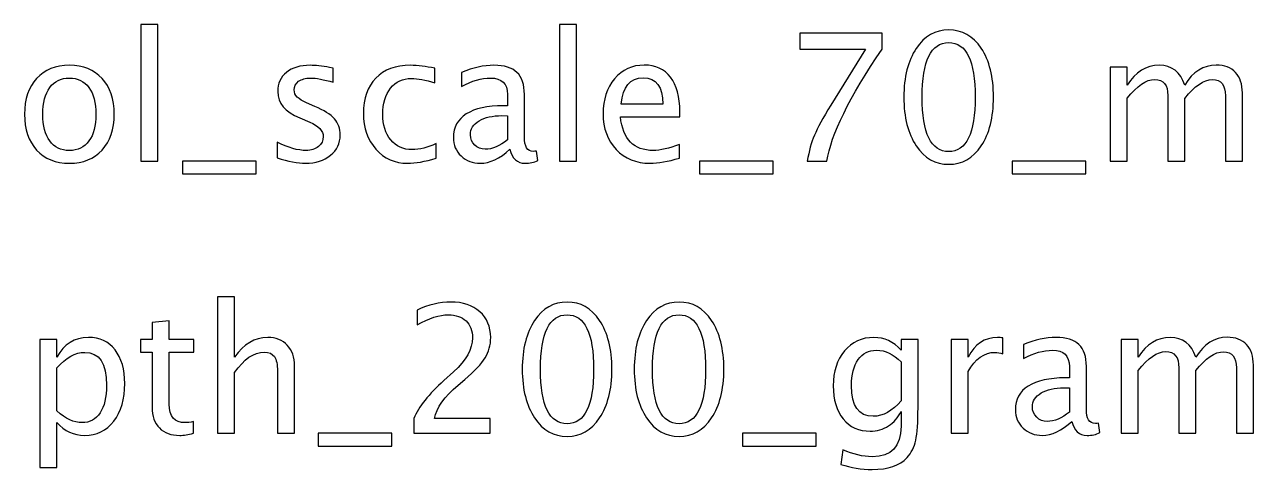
# Model space of a CAD drawing. Header units: centimetres. Extents: x -40.8 to 37.3, y -24.7 to 43.3.
# Drawn here: x -36.3 to -30.43, y 29.7 to 31.82 of the extents above; entities that cross this region are included whole.
import ezdxf

# ---------------------------------------------------------------- set-up
doc = ezdxf.new("R2010")
doc.units = ezdxf.units.CM
doc.header["$MEASUREMENT"] = 0
doc.layers.add('Layer 1', color=7, linetype='Continuous')

msp = doc.modelspace()

# ---------------------------------------------------------------- linework, layer by layer
at = {"layer": 'Layer 1'}
for points, knots in [([(-35.74711, 31.17044), (-35.74711, 31.17044), (-35.74711, 31.82322), (-35.74711, 31.82322), (-35.74711, 31.82322), (-35.74711, 31.82322), (-35.66583, 31.82322), (-35.66583, 31.82322), (-35.66583, 31.82322), (-35.66583, 31.82322), (-35.66583, 31.17044), (-35.66583, 31.17044), (-35.66583, 31.17044), (-35.66583, 31.17044), (-35.74711, 31.17044), (-35.74711, 31.17044)], [0, 0, 0, 0, 0.2, 0.2, 0.2, 0.2, 0.4, 0.4, 0.4, 0.4, 0.6, 0.6, 0.6, 0.6, 1, 1, 1, 1]), ([(-33.74628, 31.17044), (-33.74628, 31.17044), (-33.74628, 31.82322), (-33.74628, 31.82322), (-33.74628, 31.82322), (-33.74628, 31.82322), (-33.665, 31.82322), (-33.665, 31.82322), (-33.665, 31.82322), (-33.665, 31.82322), (-33.665, 31.17044), (-33.665, 31.17044), (-33.665, 31.17044), (-33.665, 31.17044), (-33.74628, 31.17044), (-33.74628, 31.17044)], [0, 0, 0, 0, 0.2, 0.2, 0.2, 0.2, 0.4, 0.4, 0.4, 0.4, 0.6, 0.6, 0.6, 0.6, 1, 1, 1, 1]), ([(-31.88486, 31.1552), (-31.94907, 31.1552), (-32.00086, 31.18469), (-32.04009, 31.24354), (-32.04009, 31.24354), (-32.07946, 31.30238), (-32.09907, 31.37999), (-32.09907, 31.47651), (-32.09907, 31.47651), (-32.09907, 31.57303), (-32.07946, 31.65064), (-32.04009, 31.70949), (-32.04009, 31.70949), (-32.00086, 31.76833), (-31.94907, 31.79782), (-31.88486, 31.79782), (-31.88486, 31.79782), (-31.82037, 31.79782), (-31.76859, 31.76847), (-31.72936, 31.70977), (-31.72936, 31.70977), (-31.69027, 31.65107), (-31.67065, 31.57331), (-31.67065, 31.47651), (-31.67065, 31.47651), (-31.67065, 31.37999), (-31.69027, 31.30238), (-31.72936, 31.24354), (-31.72936, 31.24354), (-31.76859, 31.18469), (-31.82037, 31.1552), (-31.88486, 31.1552)], [0, 0, 0, 0, 0.1111111, 0.1111111, 0.1111111, 0.1111111, 0.2222222, 0.2222222, 0.2222222, 0.2222222, 0.3333333, 0.3333333, 0.3333333, 0.3333333, 0.4444444, 0.4444444, 0.4444444, 0.4444444, 0.5555556, 0.5555556, 0.5555556, 0.5555556, 0.6666667, 0.6666667, 0.6666667, 0.6666667, 0.7777778, 0.7777778, 0.7777778, 0.7777778, 1, 1, 1, 1]), ([(-32.56079, 31.17044), (-32.55289, 31.21814), (-32.54146, 31.25948), (-32.52678, 31.29419), (-32.52678, 31.29419), (-32.51211, 31.32891), (-32.486, 31.37675), (-32.44875, 31.43742), (-32.44875, 31.43742), (-32.44875, 31.43742), (-32.28224, 31.70638), (-32.28224, 31.70638), (-32.28224, 31.70638), (-32.28224, 31.70638), (-32.59635, 31.70638), (-32.59635, 31.70638), (-32.59635, 31.70638), (-32.59635, 31.70638), (-32.59635, 31.78258), (-32.59635, 31.78258), (-32.59635, 31.78258), (-32.59635, 31.78258), (-32.20349, 31.78258), (-32.20349, 31.78258), (-32.20349, 31.78258), (-32.20349, 31.78258), (-32.20349, 31.70638), (-32.20349, 31.70638), (-32.20349, 31.70638), (-32.36027, 31.47496), (-32.44804, 31.29631), (-32.46681, 31.17044), (-32.46681, 31.17044), (-32.46681, 31.17044), (-32.56079, 31.17044), (-32.56079, 31.17044)], [0, 0, 0, 0, 0.1, 0.1, 0.1, 0.1, 0.2, 0.2, 0.2, 0.2, 0.3, 0.3, 0.3, 0.3, 0.4, 0.4, 0.4, 0.4, 0.5, 0.5, 0.5, 0.5, 0.6, 0.6, 0.6, 0.6, 0.7, 0.7, 0.7, 0.7, 0.8, 0.8, 0.8, 0.8, 1, 1, 1, 1]), ([(-31.885, 31.21616), (-31.8002, 31.21616), (-31.75786, 31.30294), (-31.75786, 31.47651), (-31.75786, 31.47651), (-31.75786, 31.65008), (-31.8002, 31.73686), (-31.885, 31.73686), (-31.885, 31.73686), (-31.96953, 31.73686), (-32.01186, 31.65008), (-32.01186, 31.47651), (-32.01186, 31.47651), (-32.01186, 31.30294), (-31.96953, 31.21616), (-31.885, 31.21616)], [0, 0, 0, 0, 0.2, 0.2, 0.2, 0.2, 0.4, 0.4, 0.4, 0.4, 0.6, 0.6, 0.6, 0.6, 1, 1, 1, 1]), ([(-36.0886, 31.16028), (-36.1545, 31.16028), (-36.20671, 31.18131), (-36.2451, 31.22336), (-36.2451, 31.22336), (-36.28362, 31.26541), (-36.30281, 31.32256), (-36.30281, 31.39467), (-36.30281, 31.39467), (-36.30281, 31.46663), (-36.28362, 31.52364), (-36.2451, 31.56555), (-36.2451, 31.56555), (-36.20671, 31.60746), (-36.1545, 31.62849), (-36.0886, 31.62849), (-36.0886, 31.62849), (-36.0227, 31.62849), (-35.97049, 31.60746), (-35.93211, 31.56555), (-35.93211, 31.56555), (-35.89359, 31.52364), (-35.87439, 31.46663), (-35.87439, 31.39467), (-35.87439, 31.39467), (-35.87439, 31.32256), (-35.89359, 31.26541), (-35.93211, 31.22336), (-35.93211, 31.22336), (-35.97049, 31.18131), (-36.0227, 31.16028), (-36.0886, 31.16028)], [0, 0, 0, 0, 0.1111111, 0.1111111, 0.1111111, 0.1111111, 0.2222222, 0.2222222, 0.2222222, 0.2222222, 0.3333333, 0.3333333, 0.3333333, 0.3333333, 0.4444444, 0.4444444, 0.4444444, 0.4444444, 0.5555556, 0.5555556, 0.5555556, 0.5555556, 0.6666667, 0.6666667, 0.6666667, 0.6666667, 0.7777778, 0.7777778, 0.7777778, 0.7777778, 1, 1, 1, 1]), ([(-35.09517, 31.18653), (-35.09517, 31.18653), (-35.09517, 31.26103), (-35.09517, 31.26103), (-35.09517, 31.26103), (-35.04197, 31.2345), (-34.99582, 31.22124), (-34.95645, 31.22124), (-34.95645, 31.22124), (-34.93303, 31.22124), (-34.91356, 31.22759), (-34.89817, 31.24029), (-34.89817, 31.24029), (-34.88279, 31.25285), (-34.87503, 31.26865), (-34.87503, 31.2877), (-34.87503, 31.2877), (-34.87503, 31.3155), (-34.89662, 31.3385), (-34.9398, 31.35671), (-34.9398, 31.35671), (-34.9398, 31.35671), (-34.98736, 31.37689), (-34.98736, 31.37689), (-34.98736, 31.37689), (-35.05749, 31.40596), (-35.09263, 31.44801), (-35.09263, 31.50262), (-35.09263, 31.50262), (-35.09263, 31.5417), (-35.0788, 31.57247), (-35.05114, 31.5949), (-35.05114, 31.5949), (-35.02348, 31.61734), (-34.98552, 31.62849), (-34.9374, 31.62849), (-34.9374, 31.62849), (-34.91243, 31.62849), (-34.88138, 31.6251), (-34.84455, 31.61819), (-34.84455, 31.61819), (-34.84455, 31.61819), (-34.82762, 31.61494), (-34.82762, 31.61494), (-34.82762, 31.61494), (-34.82762, 31.61494), (-34.82762, 31.54721), (-34.82762, 31.54721), (-34.82762, 31.54721), (-34.87292, 31.56075), (-34.90904, 31.56753), (-34.93599, 31.56753), (-34.93599, 31.56753), (-34.9597, 31.56753), (-34.97847, 31.56231), (-34.99272, 31.55201), (-34.99272, 31.55201), (-35.00683, 31.5417), (-35.01389, 31.52788), (-35.01389, 31.51052), (-35.01389, 31.51052), (-35.01389, 31.48611), (-34.99413, 31.46536), (-34.95448, 31.44857), (-34.95448, 31.44857), (-34.95448, 31.44857), (-34.91539, 31.43206), (-34.91539, 31.43206), (-34.91539, 31.43206), (-34.87108, 31.41343), (-34.83975, 31.39368), (-34.82141, 31.37294), (-34.82141, 31.37294), (-34.80292, 31.35219), (-34.79375, 31.32623), (-34.79375, 31.29518), (-34.79375, 31.29518), (-34.79375, 31.25581), (-34.80927, 31.2235), (-34.84046, 31.19824), (-34.84046, 31.19824), (-34.8715, 31.17298), (-34.9113, 31.16028), (-34.9597, 31.16028), (-34.9597, 31.16028), (-34.99695, 31.16028), (-35.04197, 31.16903), (-35.09517, 31.18653)], [0, 0, 0, 0, 0.0434783, 0.0434783, 0.0434783, 0.0434783, 0.0869565, 0.0869565, 0.0869565, 0.0869565, 0.1304348, 0.1304348, 0.1304348, 0.1304348, 0.173913, 0.173913, 0.173913, 0.173913, 0.2173913, 0.2173913, 0.2173913, 0.2173913, 0.2608696, 0.2608696, 0.2608696, 0.2608696, 0.3043478, 0.3043478, 0.3043478, 0.3043478, 0.3478261, 0.3478261, 0.3478261, 0.3478261, 0.3913043, 0.3913043, 0.3913043, 0.3913043, 0.4347826, 0.4347826, 0.4347826, 0.4347826, 0.4782609, 0.4782609, 0.4782609, 0.4782609, 0.5217391, 0.5217391, 0.5217391, 0.5217391, 0.5652174, 0.5652174, 0.5652174, 0.5652174, 0.6086957, 0.6086957, 0.6086957, 0.6086957, 0.6521739, 0.6521739, 0.6521739, 0.6521739, 0.6956522, 0.6956522, 0.6956522, 0.6956522, 0.7391304, 0.7391304, 0.7391304, 0.7391304, 0.7826087, 0.7826087, 0.7826087, 0.7826087, 0.826087, 0.826087, 0.826087, 0.826087, 0.8695652, 0.8695652, 0.8695652, 0.8695652, 0.9130435, 0.9130435, 0.9130435, 0.9130435, 1, 1, 1, 1]), ([(-34.33585, 31.18399), (-34.38848, 31.16818), (-34.43392, 31.16028), (-34.47216, 31.16028), (-34.47216, 31.16028), (-34.53284, 31.16028), (-34.58307, 31.18272), (-34.62301, 31.22745), (-34.62301, 31.22745), (-34.66294, 31.27232), (-34.68298, 31.32891), (-34.68298, 31.39707), (-34.68298, 31.39707), (-34.68298, 31.46988), (-34.66322, 31.52675), (-34.62371, 31.56739), (-34.62371, 31.56739), (-34.5842, 31.60817), (-34.52903, 31.62849), (-34.45819, 31.62849), (-34.45819, 31.62849), (-34.42333, 31.62849), (-34.38411, 31.62369), (-34.34093, 31.6141), (-34.34093, 31.6141), (-34.34093, 31.6141), (-34.34093, 31.54551), (-34.34093, 31.54551), (-34.34093, 31.54551), (-34.38679, 31.55906), (-34.42418, 31.56583), (-34.45297, 31.56583), (-34.45297, 31.56583), (-34.49474, 31.56583), (-34.52818, 31.55017), (-34.55316, 31.51899), (-34.55316, 31.51899), (-34.57813, 31.4878), (-34.59069, 31.44617), (-34.59069, 31.39424), (-34.59069, 31.39424), (-34.59069, 31.34387), (-34.57771, 31.30323), (-34.55189, 31.27204), (-34.55189, 31.27204), (-34.52606, 31.241), (-34.49234, 31.22547), (-34.45043, 31.22547), (-34.45043, 31.22547), (-34.41332, 31.22547), (-34.37522, 31.23507), (-34.33585, 31.25426), (-34.33585, 31.25426), (-34.33585, 31.25426), (-34.33585, 31.18399), (-34.33585, 31.18399)], [0, 0, 0, 0, 0.0666667, 0.0666667, 0.0666667, 0.0666667, 0.1333333, 0.1333333, 0.1333333, 0.1333333, 0.2, 0.2, 0.2, 0.2, 0.2666667, 0.2666667, 0.2666667, 0.2666667, 0.3333333, 0.3333333, 0.3333333, 0.3333333, 0.4, 0.4, 0.4, 0.4, 0.4666667, 0.4666667, 0.4666667, 0.4666667, 0.5333333, 0.5333333, 0.5333333, 0.5333333, 0.6, 0.6, 0.6, 0.6, 0.6666667, 0.6666667, 0.6666667, 0.6666667, 0.7333333, 0.7333333, 0.7333333, 0.7333333, 0.8, 0.8, 0.8, 0.8, 0.8666667, 0.8666667, 0.8666667, 0.8666667, 1, 1, 1, 1]), ([(-33.9825, 31.22759), (-34.03132, 31.18272), (-34.07831, 31.16028), (-34.12347, 31.16028), (-34.12347, 31.16028), (-34.16058, 31.16028), (-34.19148, 31.17185), (-34.2159, 31.19513), (-34.2159, 31.19513), (-34.24045, 31.21842), (-34.25273, 31.24777), (-34.25273, 31.28319), (-34.25273, 31.28319), (-34.25273, 31.33215), (-34.23212, 31.36983), (-34.19092, 31.39608), (-34.19092, 31.39608), (-34.14971, 31.42232), (-34.09059, 31.43545), (-34.01354, 31.43545), (-34.01354, 31.43545), (-34.01354, 31.43545), (-33.99449, 31.43545), (-33.99449, 31.43545), (-33.99449, 31.43545), (-33.99449, 31.43545), (-33.99449, 31.48949), (-33.99449, 31.48949), (-33.99449, 31.48949), (-33.99449, 31.54156), (-34.02159, 31.56753), (-34.07591, 31.56753), (-34.07591, 31.56753), (-34.11796, 31.56753), (-34.16397, 31.55426), (-34.21378, 31.52773), (-34.21378, 31.52773), (-34.21378, 31.52773), (-34.21378, 31.59462), (-34.21378, 31.59462), (-34.21378, 31.59462), (-34.15903, 31.6172), (-34.10738, 31.62849), (-34.05898, 31.62849), (-34.05898, 31.62849), (-34.00917, 31.62849), (-33.97234, 31.6172), (-33.94877, 31.59448), (-33.94877, 31.59448), (-33.92507, 31.57176), (-33.91321, 31.53677), (-33.91321, 31.48949), (-33.91321, 31.48949), (-33.91321, 31.48949), (-33.91321, 31.28672), (-33.91321, 31.28672), (-33.91321, 31.28672), (-33.91321, 31.24029), (-33.89896, 31.21701), (-33.87031, 31.21701), (-33.87031, 31.21701), (-33.86679, 31.21701), (-33.86156, 31.21757), (-33.85465, 31.2187), (-33.85465, 31.2187), (-33.85465, 31.2187), (-33.84886, 31.17354), (-33.84886, 31.17354), (-33.84886, 31.17354), (-33.86735, 31.16465), (-33.88767, 31.16028), (-33.90997, 31.16028), (-33.90997, 31.16028), (-33.94793, 31.16028), (-33.97206, 31.18272), (-33.9825, 31.22759)], [0, 0, 0, 0, 0.05, 0.05, 0.05, 0.05, 0.1, 0.1, 0.1, 0.1, 0.15, 0.15, 0.15, 0.15, 0.2, 0.2, 0.2, 0.2, 0.25, 0.25, 0.25, 0.25, 0.3, 0.3, 0.3, 0.3, 0.35, 0.35, 0.35, 0.35, 0.4, 0.4, 0.4, 0.4, 0.45, 0.45, 0.45, 0.45, 0.5, 0.5, 0.5, 0.5, 0.55, 0.55, 0.55, 0.55, 0.6, 0.6, 0.6, 0.6, 0.65, 0.65, 0.65, 0.65, 0.7, 0.7, 0.7, 0.7, 0.75, 0.75, 0.75, 0.75, 0.8, 0.8, 0.8, 0.8, 0.85, 0.85, 0.85, 0.85, 0.9, 0.9, 0.9, 0.9, 1, 1, 1, 1]), ([(-33.17224, 31.18483), (-33.22685, 31.16846), (-33.27355, 31.16028), (-33.3125, 31.16028), (-33.3125, 31.16028), (-33.37896, 31.16028), (-33.43301, 31.18229), (-33.47464, 31.22618), (-33.47464, 31.22618), (-33.51627, 31.27006), (-33.53715, 31.32693), (-33.53715, 31.39692), (-33.53715, 31.39692), (-33.53715, 31.4648), (-33.51881, 31.52054), (-33.48198, 31.56414), (-33.48198, 31.56414), (-33.44515, 31.6076), (-33.39801, 31.62934), (-33.34058, 31.62934), (-33.34058, 31.62934), (-33.28625, 31.62934), (-33.2442, 31.61), (-33.21457, 31.57134), (-33.21457, 31.57134), (-33.18494, 31.53267), (-33.17012, 31.47792), (-33.17012, 31.40694), (-33.17012, 31.40694), (-33.17012, 31.40694), (-33.17054, 31.38211), (-33.17054, 31.38211), (-33.17054, 31.38211), (-33.17054, 31.38211), (-33.45418, 31.38211), (-33.45418, 31.38211), (-33.45418, 31.38211), (-33.44232, 31.27486), (-33.38997, 31.22124), (-33.29726, 31.22124), (-33.29726, 31.22124), (-33.26325, 31.22124), (-33.22162, 31.23084), (-33.17224, 31.25003), (-33.17224, 31.25003), (-33.17224, 31.25003), (-33.17224, 31.18483), (-33.17224, 31.18483)], [0, 0, 0, 0, 0.0769231, 0.0769231, 0.0769231, 0.0769231, 0.1538462, 0.1538462, 0.1538462, 0.1538462, 0.2307692, 0.2307692, 0.2307692, 0.2307692, 0.3076923, 0.3076923, 0.3076923, 0.3076923, 0.3846154, 0.3846154, 0.3846154, 0.3846154, 0.4615385, 0.4615385, 0.4615385, 0.4615385, 0.5384615, 0.5384615, 0.5384615, 0.5384615, 0.6153846, 0.6153846, 0.6153846, 0.6153846, 0.6923077, 0.6923077, 0.6923077, 0.6923077, 0.7692308, 0.7692308, 0.7692308, 0.7692308, 0.8461538, 0.8461538, 0.8461538, 0.8461538, 1, 1, 1, 1]), ([(-31.11241, 31.17044), (-31.11241, 31.17044), (-31.11241, 31.61918), (-31.11241, 31.61918), (-31.11241, 31.61918), (-31.11241, 31.61918), (-31.03113, 31.61918), (-31.03113, 31.61918), (-31.03113, 31.61918), (-31.03113, 31.61918), (-31.03113, 31.53437), (-31.03113, 31.53437), (-31.03113, 31.53437), (-30.99148, 31.59716), (-30.94068, 31.62849), (-30.87845, 31.62849), (-30.87845, 31.62849), (-30.81847, 31.62849), (-30.77769, 31.59716), (-30.75596, 31.53437), (-30.75596, 31.53437), (-30.71744, 31.59773), (-30.6672, 31.62934), (-30.60554, 31.62934), (-30.60554, 31.62934), (-30.56617, 31.62934), (-30.53555, 31.61776), (-30.51367, 31.59448), (-30.51367, 31.59448), (-30.4918, 31.5712), (-30.48079, 31.5386), (-30.48079, 31.49669), (-30.48079, 31.49669), (-30.48079, 31.49669), (-30.48079, 31.17044), (-30.48079, 31.17044), (-30.48079, 31.17044), (-30.48079, 31.17044), (-30.56207, 31.17044), (-30.56207, 31.17044), (-30.56207, 31.17044), (-30.56207, 31.17044), (-30.56207, 31.48328), (-30.56207, 31.48328), (-30.56207, 31.48328), (-30.56207, 31.53437), (-30.58239, 31.55991), (-30.62303, 31.55991), (-30.62303, 31.55991), (-30.66523, 31.55991), (-30.70954, 31.53013), (-30.75596, 31.47044), (-30.75596, 31.47044), (-30.75596, 31.47044), (-30.75596, 31.17044), (-30.75596, 31.17044), (-30.75596, 31.17044), (-30.75596, 31.17044), (-30.83724, 31.17044), (-30.83724, 31.17044), (-30.83724, 31.17044), (-30.83724, 31.17044), (-30.83724, 31.48357), (-30.83724, 31.48357), (-30.83724, 31.48357), (-30.83724, 31.53507), (-30.85784, 31.56075), (-30.89919, 31.56075), (-30.89919, 31.56075), (-30.94025, 31.56075), (-30.98428, 31.53084), (-31.03113, 31.47087), (-31.03113, 31.47087), (-31.03113, 31.47087), (-31.03113, 31.17044), (-31.03113, 31.17044), (-31.03113, 31.17044), (-31.03113, 31.17044), (-31.11241, 31.17044), (-31.11241, 31.17044)], [0, 0, 0, 0, 0.047619, 0.047619, 0.047619, 0.047619, 0.0952381, 0.0952381, 0.0952381, 0.0952381, 0.1428571, 0.1428571, 0.1428571, 0.1428571, 0.1904762, 0.1904762, 0.1904762, 0.1904762, 0.2380952, 0.2380952, 0.2380952, 0.2380952, 0.2857143, 0.2857143, 0.2857143, 0.2857143, 0.3333333, 0.3333333, 0.3333333, 0.3333333, 0.3809524, 0.3809524, 0.3809524, 0.3809524, 0.4285714, 0.4285714, 0.4285714, 0.4285714, 0.4761905, 0.4761905, 0.4761905, 0.4761905, 0.5238095, 0.5238095, 0.5238095, 0.5238095, 0.5714286, 0.5714286, 0.5714286, 0.5714286, 0.6190476, 0.6190476, 0.6190476, 0.6190476, 0.6666667, 0.6666667, 0.6666667, 0.6666667, 0.7142857, 0.7142857, 0.7142857, 0.7142857, 0.7619048, 0.7619048, 0.7619048, 0.7619048, 0.8095238, 0.8095238, 0.8095238, 0.8095238, 0.8571429, 0.8571429, 0.8571429, 0.8571429, 0.9047619, 0.9047619, 0.9047619, 0.9047619, 1, 1, 1, 1]), ([(-36.08874, 31.22124), (-36.04853, 31.22124), (-36.0172, 31.23634), (-35.9949, 31.26668), (-35.9949, 31.26668), (-35.97275, 31.29688), (-35.9616, 31.33963), (-35.9616, 31.39467), (-35.9616, 31.39467), (-35.9616, 31.44956), (-35.97275, 31.49217), (-35.9949, 31.52237), (-35.9949, 31.52237), (-36.0172, 31.55243), (-36.04853, 31.56753), (-36.08874, 31.56753), (-36.08874, 31.56753), (-36.1291, 31.56753), (-36.16043, 31.55243), (-36.18244, 31.52237), (-36.18244, 31.52237), (-36.2046, 31.49217), (-36.2156, 31.44956), (-36.2156, 31.39467), (-36.2156, 31.39467), (-36.2156, 31.33963), (-36.2046, 31.29688), (-36.18244, 31.26668), (-36.18244, 31.26668), (-36.16043, 31.23634), (-36.1291, 31.22124), (-36.08874, 31.22124)], [0, 0, 0, 0, 0.1111111, 0.1111111, 0.1111111, 0.1111111, 0.2222222, 0.2222222, 0.2222222, 0.2222222, 0.3333333, 0.3333333, 0.3333333, 0.3333333, 0.4444444, 0.4444444, 0.4444444, 0.4444444, 0.5555556, 0.5555556, 0.5555556, 0.5555556, 0.6666667, 0.6666667, 0.6666667, 0.6666667, 0.7777778, 0.7777778, 0.7777778, 0.7777778, 1, 1, 1, 1]), ([(-33.44994, 31.44307), (-33.44994, 31.44307), (-33.25182, 31.44307), (-33.25182, 31.44307), (-33.25182, 31.44307), (-33.25182, 31.52661), (-33.28301, 31.56837), (-33.34524, 31.56837), (-33.34524, 31.56837), (-33.40789, 31.56837), (-33.44275, 31.52661), (-33.44994, 31.44307)], [0, 0, 0, 0, 0.25, 0.25, 0.25, 0.25, 0.5, 0.5, 0.5, 0.5, 1, 1, 1, 1]), ([(-33.99449, 31.2719), (-33.99449, 31.2719), (-33.99449, 31.38719), (-33.99449, 31.38719), (-33.99449, 31.38719), (-33.99449, 31.38719), (-34.0206, 31.38803), (-34.0206, 31.38803), (-34.0206, 31.38803), (-34.06575, 31.38803), (-34.10216, 31.37971), (-34.12996, 31.36306), (-34.12996, 31.36306), (-34.15762, 31.34627), (-34.17145, 31.32411), (-34.17145, 31.29645), (-34.17145, 31.29645), (-34.17145, 31.27712), (-34.16453, 31.26075), (-34.15084, 31.24735), (-34.15084, 31.24735), (-34.13701, 31.23394), (-34.12022, 31.22717), (-34.10033, 31.22717), (-34.10033, 31.22717), (-34.06646, 31.22717), (-34.03118, 31.24212), (-33.99449, 31.2719)], [0, 0, 0, 0, 0.125, 0.125, 0.125, 0.125, 0.25, 0.25, 0.25, 0.25, 0.375, 0.375, 0.375, 0.375, 0.5, 0.5, 0.5, 0.5, 0.625, 0.625, 0.625, 0.625, 0.75, 0.75, 0.75, 0.75, 1, 1, 1, 1]), ([(-35.54814, 31.10948), (-35.54814, 31.10948), (-35.54814, 31.17044), (-35.54814, 31.17044), (-35.54814, 31.17044), (-35.54814, 31.17044), (-35.19593, 31.17044), (-35.19593, 31.17044), (-35.19593, 31.17044), (-35.19593, 31.17044), (-35.19593, 31.10948), (-35.19593, 31.10948), (-35.19593, 31.10948), (-35.19593, 31.10948), (-35.54814, 31.10948), (-35.54814, 31.10948)], [0, 0, 0, 0, 0.2, 0.2, 0.2, 0.2, 0.4, 0.4, 0.4, 0.4, 0.6, 0.6, 0.6, 0.6, 1, 1, 1, 1]), ([(-33.07557, 31.10948), (-33.07557, 31.10948), (-33.07557, 31.17044), (-33.07557, 31.17044), (-33.07557, 31.17044), (-33.07557, 31.17044), (-32.72336, 31.17044), (-32.72336, 31.17044), (-32.72336, 31.17044), (-32.72336, 31.17044), (-32.72336, 31.10948), (-32.72336, 31.10948), (-32.72336, 31.10948), (-32.72336, 31.10948), (-33.07557, 31.10948), (-33.07557, 31.10948)], [0, 0, 0, 0, 0.2, 0.2, 0.2, 0.2, 0.4, 0.4, 0.4, 0.4, 0.6, 0.6, 0.6, 0.6, 1, 1, 1, 1]), ([(-31.58147, 31.10948), (-31.58147, 31.10948), (-31.58147, 31.17044), (-31.58147, 31.17044), (-31.58147, 31.17044), (-31.58147, 31.17044), (-31.22926, 31.17044), (-31.22926, 31.17044), (-31.22926, 31.17044), (-31.22926, 31.17044), (-31.22926, 31.10948), (-31.22926, 31.10948), (-31.22926, 31.10948), (-31.22926, 31.10948), (-31.58147, 31.10948), (-31.58147, 31.10948)], [0, 0, 0, 0, 0.2, 0.2, 0.2, 0.2, 0.4, 0.4, 0.4, 0.4, 0.6, 0.6, 0.6, 0.6, 1, 1, 1, 1]), ([(-35.37979, 29.8694), (-35.37979, 29.8694), (-35.37979, 30.52218), (-35.37979, 30.52218), (-35.37979, 30.52218), (-35.37979, 30.52218), (-35.29851, 30.52218), (-35.29851, 30.52218), (-35.29851, 30.52218), (-35.29851, 30.52218), (-35.29851, 30.23333), (-35.29851, 30.23333), (-35.29851, 30.23333), (-35.25547, 30.29612), (-35.20269, 30.32745), (-35.14032, 30.32745), (-35.14032, 30.32745), (-35.10109, 30.32745), (-35.06991, 30.31517), (-35.04691, 30.29048), (-35.04691, 30.29048), (-35.02391, 30.26592), (-35.01233, 30.23276), (-35.01233, 30.19128), (-35.01233, 30.19128), (-35.01233, 30.19128), (-35.01233, 29.8694), (-35.01233, 29.8694), (-35.01233, 29.8694), (-35.01233, 29.8694), (-35.09362, 29.8694), (-35.09362, 29.8694), (-35.09362, 29.8694), (-35.09362, 29.8694), (-35.09362, 30.16475), (-35.09362, 30.16475), (-35.09362, 30.16475), (-35.09362, 30.19805), (-35.09855, 30.22176), (-35.10829, 30.23587), (-35.10829, 30.23587), (-35.11817, 30.25012), (-35.1344, 30.25717), (-35.15712, 30.25717), (-35.15712, 30.25717), (-35.20707, 30.25717), (-35.2542, 30.22458), (-35.29851, 30.15938), (-35.29851, 30.15938), (-35.29851, 30.15938), (-35.29851, 29.8694), (-35.29851, 29.8694), (-35.29851, 29.8694), (-35.29851, 29.8694), (-35.37979, 29.8694), (-35.37979, 29.8694)], [0, 0, 0, 0, 0.0666667, 0.0666667, 0.0666667, 0.0666667, 0.1333333, 0.1333333, 0.1333333, 0.1333333, 0.2, 0.2, 0.2, 0.2, 0.2666667, 0.2666667, 0.2666667, 0.2666667, 0.3333333, 0.3333333, 0.3333333, 0.3333333, 0.4, 0.4, 0.4, 0.4, 0.4666667, 0.4666667, 0.4666667, 0.4666667, 0.5333333, 0.5333333, 0.5333333, 0.5333333, 0.6, 0.6, 0.6, 0.6, 0.6666667, 0.6666667, 0.6666667, 0.6666667, 0.7333333, 0.7333333, 0.7333333, 0.7333333, 0.8, 0.8, 0.8, 0.8, 0.8666667, 0.8666667, 0.8666667, 0.8666667, 1, 1, 1, 1]), ([(-34.44196, 29.8694), (-34.44196, 29.8694), (-34.44196, 29.94052), (-34.44196, 29.94052), (-34.44196, 29.94052), (-34.41825, 29.99598), (-34.37041, 30.05651), (-34.2983, 30.12185), (-34.2983, 30.12185), (-34.2983, 30.12185), (-34.25174, 30.16362), (-34.25174, 30.16362), (-34.25174, 30.16362), (-34.19177, 30.21809), (-34.16171, 30.27199), (-34.16171, 30.32561), (-34.16171, 30.32561), (-34.16171, 30.3599), (-34.17201, 30.38672), (-34.19247, 30.40633), (-34.19247, 30.40633), (-34.21293, 30.42594), (-34.2413, 30.43582), (-34.27728, 30.43582), (-34.27728, 30.43582), (-34.31933, 30.43582), (-34.36914, 30.41974), (-34.42672, 30.38756), (-34.42672, 30.38756), (-34.42672, 30.38756), (-34.42672, 30.45868), (-34.42672, 30.45868), (-34.42672, 30.45868), (-34.37239, 30.48408), (-34.31834, 30.49678), (-34.26444, 30.49678), (-34.26444, 30.49678), (-34.20715, 30.49678), (-34.16114, 30.4814), (-34.12643, 30.4505), (-34.12643, 30.4505), (-34.09186, 30.41959), (-34.0745, 30.37867), (-34.0745, 30.32759), (-34.0745, 30.32759), (-34.0745, 30.2909), (-34.08325, 30.2583), (-34.10075, 30.22994), (-34.10075, 30.22994), (-34.11839, 30.20144), (-34.15098, 30.167), (-34.19882, 30.12636), (-34.19882, 30.12636), (-34.19882, 30.12636), (-34.23029, 30.09955), (-34.23029, 30.09955), (-34.23029, 30.09955), (-34.29576, 30.0441), (-34.33358, 29.99104), (-34.34374, 29.94052), (-34.34374, 29.94052), (-34.34374, 29.94052), (-34.07704, 29.94052), (-34.07704, 29.94052), (-34.07704, 29.94052), (-34.07704, 29.94052), (-34.07704, 29.8694), (-34.07704, 29.8694), (-34.07704, 29.8694), (-34.07704, 29.8694), (-34.44196, 29.8694), (-34.44196, 29.8694)], [0, 0, 0, 0, 0.0526316, 0.0526316, 0.0526316, 0.0526316, 0.1052632, 0.1052632, 0.1052632, 0.1052632, 0.1578947, 0.1578947, 0.1578947, 0.1578947, 0.2105263, 0.2105263, 0.2105263, 0.2105263, 0.2631579, 0.2631579, 0.2631579, 0.2631579, 0.3157895, 0.3157895, 0.3157895, 0.3157895, 0.3684211, 0.3684211, 0.3684211, 0.3684211, 0.4210526, 0.4210526, 0.4210526, 0.4210526, 0.4736842, 0.4736842, 0.4736842, 0.4736842, 0.5263158, 0.5263158, 0.5263158, 0.5263158, 0.5789474, 0.5789474, 0.5789474, 0.5789474, 0.6315789, 0.6315789, 0.6315789, 0.6315789, 0.6842105, 0.6842105, 0.6842105, 0.6842105, 0.7368421, 0.7368421, 0.7368421, 0.7368421, 0.7894737, 0.7894737, 0.7894737, 0.7894737, 0.8421053, 0.8421053, 0.8421053, 0.8421053, 0.8947368, 0.8947368, 0.8947368, 0.8947368, 1, 1, 1, 1]), ([(-33.7093, 29.85416), (-33.77351, 29.85416), (-33.8253, 29.88365), (-33.86453, 29.9425), (-33.86453, 29.9425), (-33.9039, 30.00134), (-33.92351, 30.07895), (-33.92351, 30.17547), (-33.92351, 30.17547), (-33.92351, 30.27199), (-33.9039, 30.3496), (-33.86453, 30.40845), (-33.86453, 30.40845), (-33.8253, 30.46729), (-33.77351, 30.49678), (-33.7093, 30.49678), (-33.7093, 30.49678), (-33.64481, 30.49678), (-33.59303, 30.46743), (-33.5538, 30.40873), (-33.5538, 30.40873), (-33.51471, 30.35003), (-33.49509, 30.27227), (-33.49509, 30.17547), (-33.49509, 30.17547), (-33.49509, 30.07895), (-33.51471, 30.00134), (-33.5538, 29.9425), (-33.5538, 29.9425), (-33.59303, 29.88365), (-33.64481, 29.85416), (-33.7093, 29.85416)], [0, 0, 0, 0, 0.1111111, 0.1111111, 0.1111111, 0.1111111, 0.2222222, 0.2222222, 0.2222222, 0.2222222, 0.3333333, 0.3333333, 0.3333333, 0.3333333, 0.4444444, 0.4444444, 0.4444444, 0.4444444, 0.5555556, 0.5555556, 0.5555556, 0.5555556, 0.6666667, 0.6666667, 0.6666667, 0.6666667, 0.7777778, 0.7777778, 0.7777778, 0.7777778, 1, 1, 1, 1]), ([(-33.17392, 29.85416), (-33.23813, 29.85416), (-33.28992, 29.88365), (-33.32915, 29.9425), (-33.32915, 29.9425), (-33.36852, 30.00134), (-33.38813, 30.07895), (-33.38813, 30.17547), (-33.38813, 30.17547), (-33.38813, 30.27199), (-33.36852, 30.3496), (-33.32915, 30.40845), (-33.32915, 30.40845), (-33.28992, 30.46729), (-33.23813, 30.49678), (-33.17392, 30.49678), (-33.17392, 30.49678), (-33.10943, 30.49678), (-33.05765, 30.46743), (-33.01842, 30.40873), (-33.01842, 30.40873), (-32.97933, 30.35003), (-32.95971, 30.27227), (-32.95971, 30.17547), (-32.95971, 30.17547), (-32.95971, 30.07895), (-32.97933, 30.00134), (-33.01842, 29.9425), (-33.01842, 29.9425), (-33.05765, 29.88365), (-33.10943, 29.85416), (-33.17392, 29.85416)], [0, 0, 0, 0, 0.1111111, 0.1111111, 0.1111111, 0.1111111, 0.2222222, 0.2222222, 0.2222222, 0.2222222, 0.3333333, 0.3333333, 0.3333333, 0.3333333, 0.4444444, 0.4444444, 0.4444444, 0.4444444, 0.5555556, 0.5555556, 0.5555556, 0.5555556, 0.6666667, 0.6666667, 0.6666667, 0.6666667, 0.7777778, 0.7777778, 0.7777778, 0.7777778, 1, 1, 1, 1]), ([(-33.70944, 29.91512), (-33.62464, 29.91512), (-33.5823, 30.0019), (-33.5823, 30.17547), (-33.5823, 30.17547), (-33.5823, 30.34904), (-33.62464, 30.43582), (-33.70944, 30.43582), (-33.70944, 30.43582), (-33.79397, 30.43582), (-33.8363, 30.34904), (-33.8363, 30.17547), (-33.8363, 30.17547), (-33.8363, 30.0019), (-33.79397, 29.91512), (-33.70944, 29.91512)], [0, 0, 0, 0, 0.2, 0.2, 0.2, 0.2, 0.4, 0.4, 0.4, 0.4, 0.6, 0.6, 0.6, 0.6, 1, 1, 1, 1]), ([(-33.17406, 29.91512), (-33.08926, 29.91512), (-33.04692, 30.0019), (-33.04692, 30.17547), (-33.04692, 30.17547), (-33.04692, 30.34904), (-33.08926, 30.43582), (-33.17406, 30.43582), (-33.17406, 30.43582), (-33.25859, 30.43582), (-33.30092, 30.34904), (-33.30092, 30.17547), (-33.30092, 30.17547), (-33.30092, 30.0019), (-33.25859, 29.91512), (-33.17406, 29.91512)], [0, 0, 0, 0, 0.2, 0.2, 0.2, 0.2, 0.4, 0.4, 0.4, 0.4, 0.6, 0.6, 0.6, 0.6, 1, 1, 1, 1]), ([(-35.49578, 29.86954), (-35.5209, 29.86263), (-35.54277, 29.85924), (-35.56125, 29.85924), (-35.56125, 29.85924), (-35.60274, 29.85924), (-35.63506, 29.87109), (-35.6582, 29.8948), (-35.6582, 29.8948), (-35.68148, 29.91851), (-35.69305, 29.95139), (-35.69305, 29.99358), (-35.69305, 29.99358), (-35.69305, 29.99358), (-35.69305, 30.25717), (-35.69305, 30.25717), (-35.69305, 30.25717), (-35.69305, 30.25717), (-35.74922, 30.25717), (-35.74922, 30.25717), (-35.74922, 30.25717), (-35.74922, 30.25717), (-35.74922, 30.31814), (-35.74922, 30.31814), (-35.74922, 30.31814), (-35.74922, 30.31814), (-35.69305, 30.31814), (-35.69305, 30.31814), (-35.69305, 30.31814), (-35.69305, 30.31814), (-35.69305, 30.39927), (-35.69305, 30.39927), (-35.69305, 30.39927), (-35.69305, 30.39927), (-35.61177, 30.40704), (-35.61177, 30.40704), (-35.61177, 30.40704), (-35.61177, 30.40704), (-35.61177, 30.31814), (-35.61177, 30.31814), (-35.61177, 30.31814), (-35.61177, 30.31814), (-35.49409, 30.31814), (-35.49409, 30.31814), (-35.49409, 30.31814), (-35.49409, 30.31814), (-35.49409, 30.25717), (-35.49409, 30.25717), (-35.49409, 30.25717), (-35.49409, 30.25717), (-35.61177, 30.25717), (-35.61177, 30.25717), (-35.61177, 30.25717), (-35.61177, 30.25717), (-35.61177, 30.00825), (-35.61177, 30.00825), (-35.61177, 30.00825), (-35.61177, 29.94955), (-35.58623, 29.9202), (-35.53529, 29.9202), (-35.53529, 29.9202), (-35.52442, 29.9202), (-35.5113, 29.92203), (-35.49578, 29.92556), (-35.49578, 29.92556), (-35.49578, 29.92556), (-35.49578, 29.86954), (-35.49578, 29.86954)], [0, 0, 0, 0, 0.0555556, 0.0555556, 0.0555556, 0.0555556, 0.1111111, 0.1111111, 0.1111111, 0.1111111, 0.1666667, 0.1666667, 0.1666667, 0.1666667, 0.2222222, 0.2222222, 0.2222222, 0.2222222, 0.2777778, 0.2777778, 0.2777778, 0.2777778, 0.3333333, 0.3333333, 0.3333333, 0.3333333, 0.3888889, 0.3888889, 0.3888889, 0.3888889, 0.4444444, 0.4444444, 0.4444444, 0.4444444, 0.5, 0.5, 0.5, 0.5, 0.5555556, 0.5555556, 0.5555556, 0.5555556, 0.6111111, 0.6111111, 0.6111111, 0.6111111, 0.6666667, 0.6666667, 0.6666667, 0.6666667, 0.7222222, 0.7222222, 0.7222222, 0.7222222, 0.7777778, 0.7777778, 0.7777778, 0.7777778, 0.8333333, 0.8333333, 0.8333333, 0.8333333, 0.8888889, 0.8888889, 0.8888889, 0.8888889, 1, 1, 1, 1]), ([(-36.22928, 29.70599), (-36.22928, 29.70599), (-36.22928, 30.31814), (-36.22928, 30.31814), (-36.22928, 30.31814), (-36.22928, 30.31814), (-36.148, 30.31814), (-36.148, 30.31814), (-36.148, 30.31814), (-36.148, 30.31814), (-36.148, 30.23333), (-36.148, 30.23333), (-36.148, 30.23333), (-36.1147, 30.29612), (-36.0646, 30.32745), (-35.99786, 30.32745), (-35.99786, 30.32745), (-35.94381, 30.32745), (-35.90134, 30.30783), (-35.87029, 30.26846), (-35.87029, 30.26846), (-35.83925, 30.22909), (-35.82372, 30.17533), (-35.82372, 30.10717), (-35.82372, 30.10717), (-35.82372, 30.03295), (-35.84136, 29.97298), (-35.8765, 29.92754), (-35.8765, 29.92754), (-35.91164, 29.88196), (-35.95792, 29.85924), (-36.01521, 29.85924), (-36.01521, 29.85924), (-36.06841, 29.85924), (-36.11272, 29.87956), (-36.148, 29.92034), (-36.148, 29.92034), (-36.148, 29.92034), (-36.148, 29.70599), (-36.148, 29.70599), (-36.148, 29.70599), (-36.148, 29.70599), (-36.22928, 29.70599), (-36.22928, 29.70599)], [0, 0, 0, 0, 0.0833333, 0.0833333, 0.0833333, 0.0833333, 0.1666667, 0.1666667, 0.1666667, 0.1666667, 0.25, 0.25, 0.25, 0.25, 0.3333333, 0.3333333, 0.3333333, 0.3333333, 0.4166667, 0.4166667, 0.4166667, 0.4166667, 0.5, 0.5, 0.5, 0.5, 0.5833333, 0.5833333, 0.5833333, 0.5833333, 0.6666667, 0.6666667, 0.6666667, 0.6666667, 0.75, 0.75, 0.75, 0.75, 0.8333333, 0.8333333, 0.8333333, 0.8333333, 1, 1, 1, 1]), ([(-32.39978, 29.72039), (-32.39978, 29.72039), (-32.39018, 29.79066), (-32.39018, 29.79066), (-32.39018, 29.79066), (-32.34305, 29.76865), (-32.29634, 29.75764), (-32.2502, 29.75764), (-32.2502, 29.75764), (-32.15862, 29.75764), (-32.11276, 29.80618), (-32.11276, 29.90313), (-32.11276, 29.90313), (-32.11276, 29.90313), (-32.11276, 29.97368), (-32.11276, 29.97368), (-32.11276, 29.97368), (-32.12687, 29.94391), (-32.1469, 29.92091), (-32.17301, 29.9044), (-32.17301, 29.9044), (-32.19912, 29.88789), (-32.22818, 29.87956), (-32.26022, 29.87956), (-32.26022, 29.87956), (-32.31454, 29.87956), (-32.35758, 29.89903), (-32.38933, 29.93798), (-32.38933, 29.93798), (-32.42108, 29.97693), (-32.43703, 30.0297), (-32.43703, 30.09631), (-32.43703, 30.09631), (-32.43703, 30.16446), (-32.41897, 30.22006), (-32.38284, 30.2631), (-32.38284, 30.2631), (-32.34658, 30.306), (-32.29987, 30.32745), (-32.24244, 30.32745), (-32.24244, 30.32745), (-32.1922, 30.32745), (-32.14888, 30.30713), (-32.11276, 30.26635), (-32.11276, 30.26635), (-32.11276, 30.26635), (-32.11276, 30.31814), (-32.11276, 30.31814), (-32.11276, 30.31814), (-32.11276, 30.31814), (-32.03147, 30.31814), (-32.03147, 30.31814), (-32.03147, 30.31814), (-32.03147, 30.31814), (-32.03147, 29.99188), (-32.03147, 29.99188), (-32.03147, 29.99188), (-32.03147, 29.92175), (-32.03514, 29.86982), (-32.04248, 29.8361), (-32.04248, 29.8361), (-32.04968, 29.80237), (-32.06351, 29.77471), (-32.08355, 29.75327), (-32.08355, 29.75327), (-32.11911, 29.71559), (-32.1747, 29.69668), (-32.2502, 29.69668), (-32.2502, 29.69668), (-32.30199, 29.69668), (-32.3518, 29.70458), (-32.39978, 29.72039)], [0, 0, 0, 0, 0.0526316, 0.0526316, 0.0526316, 0.0526316, 0.1052632, 0.1052632, 0.1052632, 0.1052632, 0.1578947, 0.1578947, 0.1578947, 0.1578947, 0.2105263, 0.2105263, 0.2105263, 0.2105263, 0.2631579, 0.2631579, 0.2631579, 0.2631579, 0.3157895, 0.3157895, 0.3157895, 0.3157895, 0.3684211, 0.3684211, 0.3684211, 0.3684211, 0.4210526, 0.4210526, 0.4210526, 0.4210526, 0.4736842, 0.4736842, 0.4736842, 0.4736842, 0.5263158, 0.5263158, 0.5263158, 0.5263158, 0.5789474, 0.5789474, 0.5789474, 0.5789474, 0.6315789, 0.6315789, 0.6315789, 0.6315789, 0.6842105, 0.6842105, 0.6842105, 0.6842105, 0.7368421, 0.7368421, 0.7368421, 0.7368421, 0.7894737, 0.7894737, 0.7894737, 0.7894737, 0.8421053, 0.8421053, 0.8421053, 0.8421053, 0.8947368, 0.8947368, 0.8947368, 0.8947368, 1, 1, 1, 1]), ([(-31.87357, 29.8694), (-31.87357, 29.8694), (-31.87357, 30.31814), (-31.87357, 30.31814), (-31.87357, 30.31814), (-31.87357, 30.31814), (-31.79229, 30.31814), (-31.79229, 30.31814), (-31.79229, 30.31814), (-31.79229, 30.31814), (-31.79229, 30.23333), (-31.79229, 30.23333), (-31.79229, 30.23333), (-31.75997, 30.29612), (-31.71313, 30.32745), (-31.6516, 30.32745), (-31.6516, 30.32745), (-31.64328, 30.32745), (-31.63453, 30.32674), (-31.6255, 30.32533), (-31.6255, 30.32533), (-31.6255, 30.32533), (-31.6255, 30.24927), (-31.6255, 30.24927), (-31.6255, 30.24927), (-31.63961, 30.25393), (-31.65202, 30.25633), (-31.66275, 30.25633), (-31.66275, 30.25633), (-31.7144, 30.25633), (-31.75758, 30.22585), (-31.79229, 30.16475), (-31.79229, 30.16475), (-31.79229, 30.16475), (-31.79229, 29.8694), (-31.79229, 29.8694), (-31.79229, 29.8694), (-31.79229, 29.8694), (-31.87357, 29.8694), (-31.87357, 29.8694)], [0, 0, 0, 0, 0.0909091, 0.0909091, 0.0909091, 0.0909091, 0.1818182, 0.1818182, 0.1818182, 0.1818182, 0.2727273, 0.2727273, 0.2727273, 0.2727273, 0.3636364, 0.3636364, 0.3636364, 0.3636364, 0.4545455, 0.4545455, 0.4545455, 0.4545455, 0.5454545, 0.5454545, 0.5454545, 0.5454545, 0.6363636, 0.6363636, 0.6363636, 0.6363636, 0.7272727, 0.7272727, 0.7272727, 0.7272727, 0.8181818, 0.8181818, 0.8181818, 0.8181818, 1, 1, 1, 1]), ([(-31.29586, 29.92655), (-31.34468, 29.88168), (-31.39167, 29.85924), (-31.43683, 29.85924), (-31.43683, 29.85924), (-31.47394, 29.85924), (-31.50484, 29.87081), (-31.52926, 29.89409), (-31.52926, 29.89409), (-31.55381, 29.91738), (-31.56609, 29.94673), (-31.56609, 29.98215), (-31.56609, 29.98215), (-31.56609, 30.03111), (-31.54548, 30.06879), (-31.50428, 30.09504), (-31.50428, 30.09504), (-31.46307, 30.12128), (-31.40395, 30.13441), (-31.3269, 30.13441), (-31.3269, 30.13441), (-31.3269, 30.13441), (-31.30785, 30.13441), (-31.30785, 30.13441), (-31.30785, 30.13441), (-31.30785, 30.13441), (-31.30785, 30.18845), (-31.30785, 30.18845), (-31.30785, 30.18845), (-31.30785, 30.24052), (-31.33495, 30.26649), (-31.38927, 30.26649), (-31.38927, 30.26649), (-31.43132, 30.26649), (-31.47733, 30.25322), (-31.52714, 30.22669), (-31.52714, 30.22669), (-31.52714, 30.22669), (-31.52714, 30.29358), (-31.52714, 30.29358), (-31.52714, 30.29358), (-31.47239, 30.31616), (-31.42074, 30.32745), (-31.37234, 30.32745), (-31.37234, 30.32745), (-31.32253, 30.32745), (-31.2857, 30.31616), (-31.26213, 30.29344), (-31.26213, 30.29344), (-31.23843, 30.27072), (-31.22657, 30.23573), (-31.22657, 30.18845), (-31.22657, 30.18845), (-31.22657, 30.18845), (-31.22657, 29.98568), (-31.22657, 29.98568), (-31.22657, 29.98568), (-31.22657, 29.93925), (-31.21232, 29.91597), (-31.18367, 29.91597), (-31.18367, 29.91597), (-31.18015, 29.91597), (-31.17492, 29.91653), (-31.16801, 29.91766), (-31.16801, 29.91766), (-31.16801, 29.91766), (-31.16222, 29.8725), (-31.16222, 29.8725), (-31.16222, 29.8725), (-31.18071, 29.86361), (-31.20103, 29.85924), (-31.22333, 29.85924), (-31.22333, 29.85924), (-31.26129, 29.85924), (-31.28542, 29.88168), (-31.29586, 29.92655)], [0, 0, 0, 0, 0.05, 0.05, 0.05, 0.05, 0.1, 0.1, 0.1, 0.1, 0.15, 0.15, 0.15, 0.15, 0.2, 0.2, 0.2, 0.2, 0.25, 0.25, 0.25, 0.25, 0.3, 0.3, 0.3, 0.3, 0.35, 0.35, 0.35, 0.35, 0.4, 0.4, 0.4, 0.4, 0.45, 0.45, 0.45, 0.45, 0.5, 0.5, 0.5, 0.5, 0.55, 0.55, 0.55, 0.55, 0.6, 0.6, 0.6, 0.6, 0.65, 0.65, 0.65, 0.65, 0.7, 0.7, 0.7, 0.7, 0.75, 0.75, 0.75, 0.75, 0.8, 0.8, 0.8, 0.8, 0.85, 0.85, 0.85, 0.85, 0.9, 0.9, 0.9, 0.9, 1, 1, 1, 1]), ([(-31.05964, 29.8694), (-31.05964, 29.8694), (-31.05964, 30.31814), (-31.05964, 30.31814), (-31.05964, 30.31814), (-31.05964, 30.31814), (-30.97836, 30.31814), (-30.97836, 30.31814), (-30.97836, 30.31814), (-30.97836, 30.31814), (-30.97836, 30.23333), (-30.97836, 30.23333), (-30.97836, 30.23333), (-30.93871, 30.29612), (-30.88791, 30.32745), (-30.82568, 30.32745), (-30.82568, 30.32745), (-30.7657, 30.32745), (-30.72492, 30.29612), (-30.70319, 30.23333), (-30.70319, 30.23333), (-30.66467, 30.29669), (-30.61443, 30.3283), (-30.55277, 30.3283), (-30.55277, 30.3283), (-30.5134, 30.3283), (-30.48278, 30.31672), (-30.4609, 30.29344), (-30.4609, 30.29344), (-30.43903, 30.27016), (-30.42802, 30.23756), (-30.42802, 30.19565), (-30.42802, 30.19565), (-30.42802, 30.19565), (-30.42802, 29.8694), (-30.42802, 29.8694), (-30.42802, 29.8694), (-30.42802, 29.8694), (-30.5093, 29.8694), (-30.5093, 29.8694), (-30.5093, 29.8694), (-30.5093, 29.8694), (-30.5093, 30.18224), (-30.5093, 30.18224), (-30.5093, 30.18224), (-30.5093, 30.23333), (-30.52962, 30.25887), (-30.57026, 30.25887), (-30.57026, 30.25887), (-30.61246, 30.25887), (-30.65677, 30.22909), (-30.70319, 30.1694), (-30.70319, 30.1694), (-30.70319, 30.1694), (-30.70319, 29.8694), (-30.70319, 29.8694), (-30.70319, 29.8694), (-30.70319, 29.8694), (-30.78447, 29.8694), (-30.78447, 29.8694), (-30.78447, 29.8694), (-30.78447, 29.8694), (-30.78447, 30.18253), (-30.78447, 30.18253), (-30.78447, 30.18253), (-30.78447, 30.23403), (-30.80507, 30.25971), (-30.84642, 30.25971), (-30.84642, 30.25971), (-30.88748, 30.25971), (-30.93151, 30.2298), (-30.97836, 30.16983), (-30.97836, 30.16983), (-30.97836, 30.16983), (-30.97836, 29.8694), (-30.97836, 29.8694), (-30.97836, 29.8694), (-30.97836, 29.8694), (-31.05964, 29.8694), (-31.05964, 29.8694)], [0, 0, 0, 0, 0.047619, 0.047619, 0.047619, 0.047619, 0.0952381, 0.0952381, 0.0952381, 0.0952381, 0.1428571, 0.1428571, 0.1428571, 0.1428571, 0.1904762, 0.1904762, 0.1904762, 0.1904762, 0.2380952, 0.2380952, 0.2380952, 0.2380952, 0.2857143, 0.2857143, 0.2857143, 0.2857143, 0.3333333, 0.3333333, 0.3333333, 0.3333333, 0.3809524, 0.3809524, 0.3809524, 0.3809524, 0.4285714, 0.4285714, 0.4285714, 0.4285714, 0.4761905, 0.4761905, 0.4761905, 0.4761905, 0.5238095, 0.5238095, 0.5238095, 0.5238095, 0.5714286, 0.5714286, 0.5714286, 0.5714286, 0.6190476, 0.6190476, 0.6190476, 0.6190476, 0.6666667, 0.6666667, 0.6666667, 0.6666667, 0.7142857, 0.7142857, 0.7142857, 0.7142857, 0.7619048, 0.7619048, 0.7619048, 0.7619048, 0.8095238, 0.8095238, 0.8095238, 0.8095238, 0.8571429, 0.8571429, 0.8571429, 0.8571429, 0.9047619, 0.9047619, 0.9047619, 0.9047619, 1, 1, 1, 1]), ([(-36.148, 29.97636), (-36.10609, 29.93897), (-36.06615, 29.9202), (-36.0282, 29.9202), (-36.0282, 29.9202), (-35.9908, 29.9202), (-35.96187, 29.93586), (-35.94155, 29.96705), (-35.94155, 29.96705), (-35.92109, 29.99823), (-35.91093, 30.04212), (-35.91093, 30.09885), (-35.91093, 30.09885), (-35.91093, 30.20383), (-35.94565, 30.25633), (-36.01507, 30.25633), (-36.01507, 30.25633), (-36.06051, 30.25633), (-36.10482, 30.23177), (-36.148, 30.18253), (-36.148, 30.18253), (-36.148, 30.18253), (-36.148, 29.97636), (-36.148, 29.97636)], [0, 0, 0, 0, 0.1428571, 0.1428571, 0.1428571, 0.1428571, 0.2857143, 0.2857143, 0.2857143, 0.2857143, 0.4285714, 0.4285714, 0.4285714, 0.4285714, 0.5714286, 0.5714286, 0.5714286, 0.5714286, 0.7142857, 0.7142857, 0.7142857, 0.7142857, 1, 1, 1, 1]), ([(-32.11276, 30.02462), (-32.11276, 30.02462), (-32.11276, 30.21075), (-32.11276, 30.21075), (-32.11276, 30.21075), (-32.1486, 30.24786), (-32.18769, 30.26649), (-32.22988, 30.26649), (-32.22988, 30.26649), (-32.26741, 30.26649), (-32.29676, 30.25153), (-32.31793, 30.22147), (-32.31793, 30.22147), (-32.33924, 30.19156), (-32.34982, 30.14993), (-32.34982, 30.09687), (-32.34982, 30.09687), (-32.34982, 29.99936), (-32.31525, 29.95068), (-32.24596, 29.95068), (-32.24596, 29.95068), (-32.19883, 29.95068), (-32.15438, 29.97537), (-32.11276, 30.02462)], [0, 0, 0, 0, 0.1428571, 0.1428571, 0.1428571, 0.1428571, 0.2857143, 0.2857143, 0.2857143, 0.2857143, 0.4285714, 0.4285714, 0.4285714, 0.4285714, 0.5714286, 0.5714286, 0.5714286, 0.5714286, 0.7142857, 0.7142857, 0.7142857, 0.7142857, 1, 1, 1, 1]), ([(-31.30785, 29.97086), (-31.30785, 29.97086), (-31.30785, 30.08615), (-31.30785, 30.08615), (-31.30785, 30.08615), (-31.30785, 30.08615), (-31.33396, 30.08699), (-31.33396, 30.08699), (-31.33396, 30.08699), (-31.37911, 30.08699), (-31.41552, 30.07867), (-31.44332, 30.06202), (-31.44332, 30.06202), (-31.47098, 30.04523), (-31.48481, 30.02307), (-31.48481, 29.99541), (-31.48481, 29.99541), (-31.48481, 29.97608), (-31.47789, 29.95971), (-31.4642, 29.94631), (-31.4642, 29.94631), (-31.45037, 29.9329), (-31.43358, 29.92613), (-31.41369, 29.92613), (-31.41369, 29.92613), (-31.37982, 29.92613), (-31.34454, 29.94108), (-31.30785, 29.97086)], [0, 0, 0, 0, 0.125, 0.125, 0.125, 0.125, 0.25, 0.25, 0.25, 0.25, 0.375, 0.375, 0.375, 0.375, 0.5, 0.5, 0.5, 0.5, 0.625, 0.625, 0.625, 0.625, 0.75, 0.75, 0.75, 0.75, 1, 1, 1, 1]), ([(-34.90001, 29.80844), (-34.90001, 29.80844), (-34.90001, 29.8694), (-34.90001, 29.8694), (-34.90001, 29.8694), (-34.90001, 29.8694), (-34.5478, 29.8694), (-34.5478, 29.8694), (-34.5478, 29.8694), (-34.5478, 29.8694), (-34.5478, 29.80844), (-34.5478, 29.80844), (-34.5478, 29.80844), (-34.5478, 29.80844), (-34.90001, 29.80844), (-34.90001, 29.80844)], [0, 0, 0, 0, 0.2, 0.2, 0.2, 0.2, 0.4, 0.4, 0.4, 0.4, 0.6, 0.6, 0.6, 0.6, 1, 1, 1, 1]), ([(-32.87053, 29.80844), (-32.87053, 29.80844), (-32.87053, 29.8694), (-32.87053, 29.8694), (-32.87053, 29.8694), (-32.87053, 29.8694), (-32.51832, 29.8694), (-32.51832, 29.8694), (-32.51832, 29.8694), (-32.51832, 29.8694), (-32.51832, 29.80844), (-32.51832, 29.80844), (-32.51832, 29.80844), (-32.51832, 29.80844), (-32.87053, 29.80844), (-32.87053, 29.80844)], [0, 0, 0, 0, 0.2, 0.2, 0.2, 0.2, 0.4, 0.4, 0.4, 0.4, 0.6, 0.6, 0.6, 0.6, 1, 1, 1, 1])]:
    msp.add_open_spline(points, degree=3, knots=knots, dxfattribs=at)

doc.saveas('drawing.dxf')
